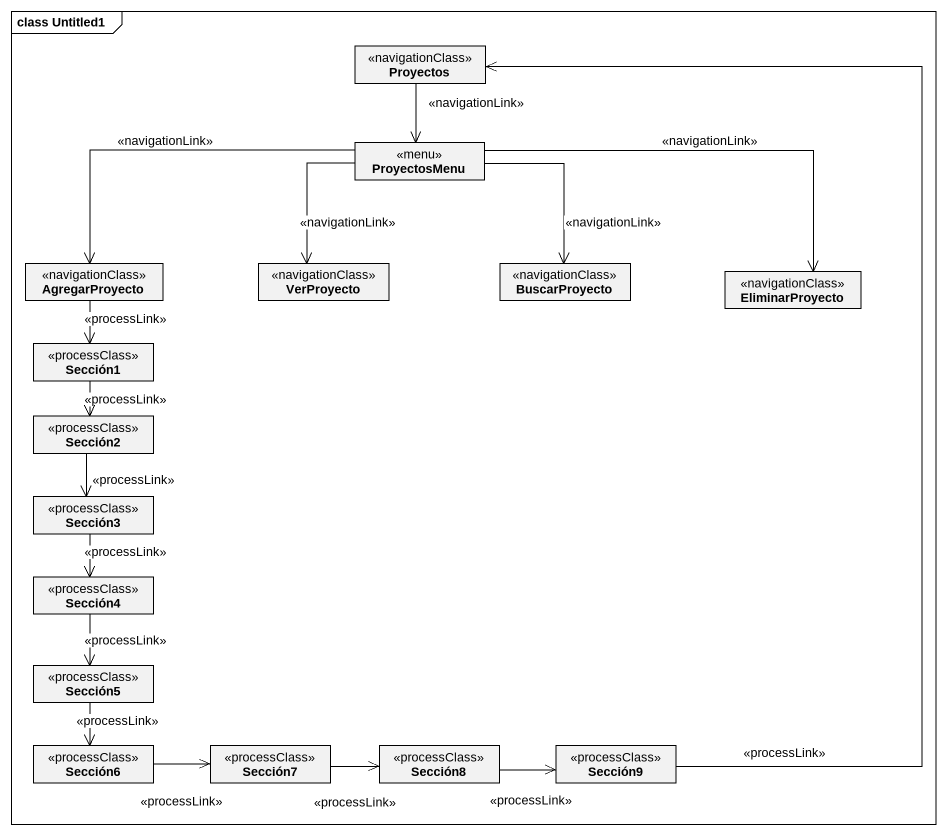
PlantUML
@startuml
mainframe class Untitled1
hide circle
hide empty members
class Proyectos <<navigationClass>>
class ProyectosMenu <<menu>>
class AgregarProyecto <<navigationClass>>
class VerProyecto <<navigationClass>>
class BuscarProyecto <<navigationClass>>
class EliminarProyecto <<navigationClass>>
class Sección1 <<processClass>>
class Sección2 <<processClass>>
class Sección3 <<processClass>>
class Sección4 <<processClass>>
class Sección5 <<processClass>>
class Sección6 <<processClass>>
class Sección7 <<processClass>>
class Sección8 <<processClass>>
class Sección9 <<processClass>>
Proyectos --> ProyectosMenu : <<navigationLink>>
ProyectosMenu -left-> AgregarProyecto : <<navigationLink>>
ProyectosMenu --> VerProyecto : <<navigationLink>>
ProyectosMenu --> BuscarProyecto : <<navigationLink>>
ProyectosMenu -right-> EliminarProyecto : <<navigationLink>>
AgregarProyecto --> Sección1 : <<processLink>>
Sección1 --> Sección2 : <<processLink>>
Sección2 --> Sección3 : <<processLink>>
Sección3 --> Sección4 : <<processLink>>
Sección4 --> Sección5 : <<processLink>>
Sección5 --> Sección6 : <<processLink>>
Sección6 -right-> Sección7 : <<processLink>>
Sección7 -right-> Sección8 : <<processLink>>
Sección8 -right-> Sección9 : <<processLink>>
Sección9 -up-> Proyectos : <<processLink>>
@enduml
